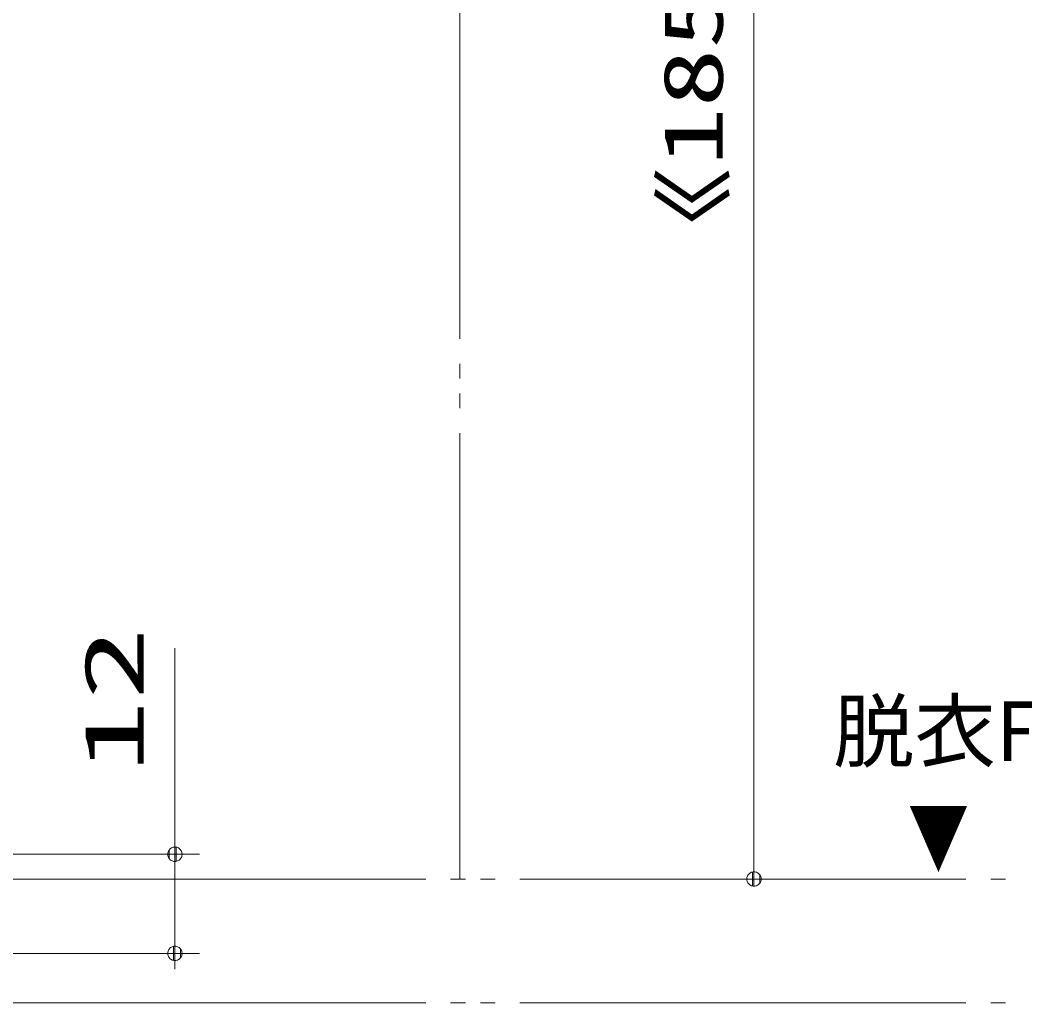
# Model space of a CAD drawing. Units: millimetres on the paper. Extents: x -305 to 305, y -152 to 152.
# Drawn here: x -166.49 to -125.85, y -34.8 to 4.87 of the extents above; entities that cross this region are included whole.
import ezdxf
from ezdxf.enums import TextEntityAlignment as Align

# ---------------------------------------------------------------- set-up
doc = ezdxf.new("R2010")
doc.units = ezdxf.units.MM
doc.linetypes.add('LONG_DOUBLE_CHAIN', pattern=[21.8, 18, -1, 0.6, -0.6, 0.6, -1])
doc.layers.add('0-1_TV', color=7, linetype='Continuous', lineweight=9)
doc.layers.add('0-2_0', color=7, linetype='Continuous', lineweight=9)
doc.styles.add('ＭＳ ゴシック', font='')
doc.styles.get('ＭＳ ゴシック').set_extended_font_data('MS Gothic')

# ---------------------------------------------------------------- blocks, each defined once
blk = doc.blocks.new('_DOTSMALL')
at = {"layer": '0-2_0'}
for p, q in [((0.0746, 0.1), (-0.0746, 0.1)), ((0.1223, -0.0248), (-0.1223, -0.0248))]:
    blk.add_line(p, q, dxfattribs=at)
for points in [[(0.125, 0), (0.124, 0.0157), (0.1211, 0.0311), (0.1162, 0.046), (0.1095, 0.0602), (0.1011, 0.0735), (0.0911, 0.0856), (0.0797, 0.0963), (0.067, 0.1055), (0.0532, 0.1131), (0.0386, 0.1189), (0.0234, 0.1228), (0.0078, 0.1248), (-0.0078, 0.1248), (-0.0234, 0.1228), (-0.0386, 0.1189), (-0.0532, 0.1131), (-0.067, 0.1055), (-0.0797, 0.0963), (-0.0911, 0.0856), (-0.1011, 0.0735), (-0.1095, 0.0602), (-0.1162, 0.046), (-0.1211, 0.0311), (-0.124, 0.0157), (-0.125, 0), (0, 0)], [(-0.125, 0), (-0.124, -0.0157), (-0.1211, -0.0311), (-0.1162, -0.046), (-0.1095, -0.0602), (-0.1011, -0.0735), (-0.0911, -0.0856), (-0.0797, -0.0963), (-0.067, -0.1055), (-0.0532, -0.1131), (-0.0386, -0.1189), (-0.0234, -0.1228), (-0.0078, -0.1248), (0.0078, -0.1248), (0.0234, -0.1228), (0.0386, -0.1189), (0.0532, -0.1131), (0.067, -0.1055), (0.0797, -0.0963), (0.0911, -0.0856), (0.1011, -0.0735), (0.1095, -0.0602), (0.1162, -0.046), (0.1211, -0.0311), (0.124, -0.0157), (0.125, 0), (0, 0)]]:
    blk.add_lwpolyline(points, close=True, dxfattribs=at)

msp = doc.modelspace()

# ---------------------------------------------------------------- linework, layer by layer
at = {"layer": '0-1_TV', "linetype": 'LONG_DOUBLE_CHAIN'}
for p, q in [((-148.743, -29.799), (-148.743, 73.531)), ((-189.91, -29.799), (-126.186, -29.799)), ((-189.91, -34.799), (-126.186, -34.799))]:
    msp.add_line(p, q, dxfattribs=at)
at = {"layer": '0-1_TV'}
for p, q in [((-136.866, -29.799), (-136.866, 65.531)), ((-160.239, -28.801), (-160.239, -20.481)), ((-168.649, -28.801), (-159.239, -28.801)), ((-160.239, -28.801), (-160.239, -32.801)), ((-160.239, -31.121), (-160.239, -33.441)), ((-170.88, -32.801), (-159.239, -32.801))]:
    msp.add_line(p, q, dxfattribs=at)

# ---------------------------------------------------------------- block references
at = {"layer": '0-1_TV', "xscale": 2.32, "yscale": 2.32}
for p, rotation in [((-160.239, -28.801), 90), ((-136.866, -29.799), 270), ((-160.239, -32.801), 270)]:
    msp.add_blockref('_DOTSMALL', p, dxfattribs=dict(at, rotation=rotation))

# ---------------------------------------------------------------- texts
at = {"layer": '0-1_TV', "style": 'ＭＳ ゴシック'}
for s, width, p in [('《1859》 1959 <2109>', 1.45, (-137.403, -5.778)), ('12', 1.8, (-160.777, -25.526))]:
    msp.add_text(s, height=2.405, rotation=90, dxfattribs=dict(at, width=width)).set_placement(p, align=Align.BOTTOM_LEFT)
msp.add_text('脱衣FL', height=2.405, dxfattribs=at).set_placement((-133.667, -25.76), align=Align.BOTTOM_LEFT)
at = {"layer": '0-1_TV', "style": 'ＭＳ ゴシック', "width": 0.75}
msp.add_text('▼', height=2.405, dxfattribs=at).set_placement((-130.649, -30.028), align=Align.BOTTOM_LEFT)

doc.saveas('drawing.dxf')
